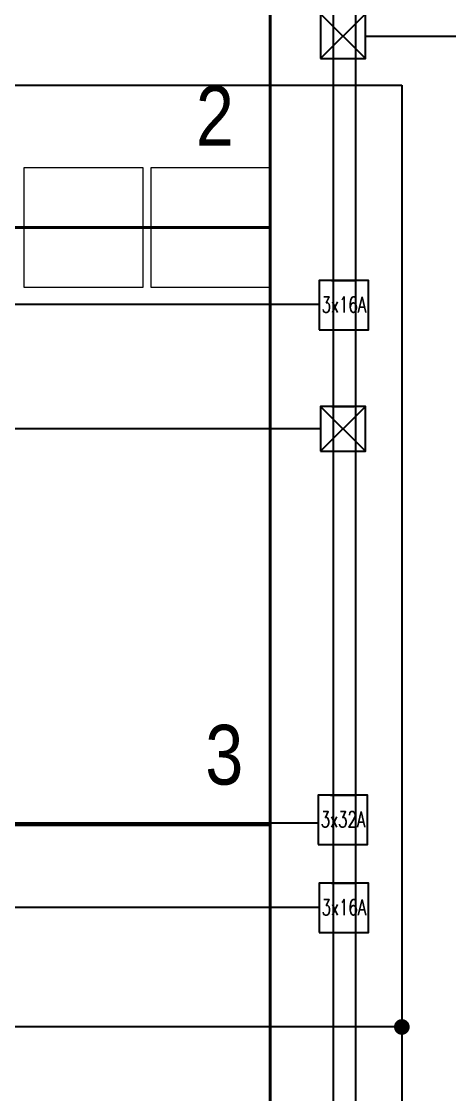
# Model space of a CAD drawing. Header units: metres. Extents: x -13194 to 152406, y -4219 to 19791.
# Drawn here: x 5273 to 5560, y 2659 to 3378 of the extents above; entities that cross this region are included whole.
import ezdxf
from ezdxf.enums import TextEntityAlignment as Align

# ---------------------------------------------------------------- set-up
doc = ezdxf.new("R2010")
doc.units = ezdxf.units.M
doc.header["$LTSCALE"] = 100
doc.header["$MEASUREMENT"] = 0
doc.linetypes.add('HIDDEN', pattern=[0.375, 0.25, -0.125])
doc.layers.get('0').update_dxf_attribs({"color": 9, "lineweight": 9})
for name, color, linetype, lineweight in [('01', 9, 'Continuous', 9), ('06D', 9, 'Continuous', 9), ('21', 9, 'Continuous', 9), ('E-BUSBAR', 7, 'Continuous', 30), ('E-KABLO', 7, 'Continuous', 30), ('E-KOMBİNE ETANŞ PRİZ (2x1 FAZ+4x3 FAZ)', 7, 'Continuous', 30), ('E-LINYE', 7, 'Continuous', 30)]:
    doc.layers.add(name, color=color, linetype=linetype, lineweight=lineweight)
doc.styles.add('E-YAZI', font='txttw.shx')
doc.styles.add('MuuM_TEXT-STANDART', font='ARIALN.TTF')

# ---------------------------------------------------------------- blocks, each defined once
blk = doc.blocks.new('E-3X16A BUSBAR CIKIS KUTUSU')
at = {"layer": 'E-BUSBAR', "color": 30}
blk.add_line((-83.3, 161.7), (81.7, 161.7), dxfattribs=at)
blk.add_line((-83.3, 161.7), (81.7, 161.7), dxfattribs=at)
at = {"layer": 'E-BUSBAR', "color": 6}
blk.add_lwpolyline([(-165.8, -168.3), (164.2, -168.3), (164.2, 161.7), (-165.8, 161.7)], close=True, dxfattribs=at)
at = {"layer": 'E-BUSBAR', "color": 6, "style": 'E-YAZI', "width": 0.7}
blk.add_text('3x16A', height=105, dxfattribs=at).set_placement((0, 0), align=Align.MIDDLE)
blk = doc.blocks.new('E-3X32A BUSBAR CIKIS KUTUSU')
at = {"layer": 'E-BUSBAR', "color": 2}
blk.add_line((-83.3, 161.7), (81.7, 161.7), dxfattribs=at)
blk.add_line((-83.3, 161.7), (81.7, 161.7), dxfattribs=at)
blk.add_lwpolyline([(-165.8, -168.3), (164.2, -168.3), (164.2, 161.7), (-165.8, 161.7)], close=True, dxfattribs=at)
at = {"layer": 'E-BUSBAR', "color": 2, "style": 'E-YAZI', "width": 0.7}
blk.add_text('3x32A', height=105, dxfattribs=at).set_placement((0, 0), align=Align.MIDDLE)
blk = doc.blocks.new('BUSBAR ÇIKIŞ')
at = {"layer": 'E-BUSBAR'}
for p, q in [((-15, 30), (15, 0)), ((-15, 0), (15, 30))]:
    blk.add_line(p, q, dxfattribs=at)
at = {"layer": 'E-BUSBAR', "color": 5}
blk.add_line((-7.5, 30), (7.5, 30), dxfattribs=at)
blk.add_line((-7.5, 30), (7.5, 30), dxfattribs=at)
blk.add_lwpolyline([(-15, 0), (15, 0), (15, 30), (-15, 30)], close=True, dxfattribs=at)
blk = doc.blocks.new('p-kolon_80x80')
blk.add_lwpolyline([(-40, -40), (40, -40), (40, 40), (-40, 40)], close=True)
blk = doc.blocks.new('2.bod.sitatik')
at = {"layer": '01'}
for p in [(5315, -5390), (5400, -5390)]:
    blk.add_blockref('p-kolon_80x80', p, dxfattribs=at)
blk = doc.blocks.new('p-işyeri')
at = {"color": 0, "const_width": 2}
blk.add_lwpolyline([(200, 0), (200, 700), (-200, 700), (-200, 0)], close=True, dxfattribs=at)
blk = doc.blocks.new('2.bod.Mimari')
at = {"layer": '06D', "color": 89, "linetype": 'HIDDEN', "true_color": 0x2e4d23, "rotation": 90}
for p in [(5440, -5190), (5440, -5590), (5440, -5990)]:
    blk.add_blockref('p-işyeri', p, dxfattribs=at)
at = {"layer": '21', "style": 'MuuM_TEXT-STANDART'}
for s, p in [('2', (5415.75, -5347.22)), ('3', (5422.03, -5775))]:
    blk.add_text(s, height=40, dxfattribs=at).set_placement(p, align=Align.BOTTOM_RIGHT)

msp = doc.modelspace()

# ---------------------------------------------------------------- linework, layer by layer
at = {"layer": 'E-BUSBAR', "color": 3}
for p, q in [((5482.5, 41.15), (5482.5, 4003.72)), ((5482.5, 41.15), (5482.5, 4003.72)), ((5497.5, 41.15), (5497.5, 4003.72)), ((5497.5, 41.15), (5497.5, 4003.72))]:
    msp.add_line(p, q, dxfattribs=at)
at = {"layer": 'E-KABLO', "color": 5}
for p, q in [((5503.89, 3368.08), (6700.9, 3368.08)), ((5473.89, 3105.18), (4833.35, 3105.18))]:
    msp.add_line(p, q, dxfattribs=at)
at = {"layer": 'E-KABLO', "color": 6}
for p, q in [((5144.97, 3188.55), (5472.99, 3188.55)), ((5144.97, 2785.03), (5472.99, 2785.03))]:
    msp.add_line(p, q, dxfattribs=at)
at = {"layer": 'E-KABLO', "color": 4, "const_width": 5.25}
msp.add_lwpolyline([(5525.71, 2704.74, 1), (5530.96, 2704.74, 1)], format="xyb", close=True, dxfattribs=at)
at = {"layer": 'E-KOMBİNE ETANŞ PRİZ (2x1 FAZ+4x3 FAZ)', "color": 2}
msp.add_line((5472.89, 2841.11), (4906.54, 2841.11), dxfattribs=at)
at = {"layer": 'E-LINYE', "color": 4}
for p, q in [((4760.97, 3335.23), (5528.33, 3335.23)), ((5528.33, 3335.23), (5528.33, 2345.73)), ((5528.33, 2704.74), (4760.74, 2704.74))]:
    msp.add_line(p, q, dxfattribs=at)

# ---------------------------------------------------------------- block references
for name in ['2.bod.sitatik', '2.bod.Mimari']:
    msp.add_blockref(name, (0, 8630))
at = {"layer": 'E-BUSBAR', "color": 4, "xscale": 0.1, "yscale": 0.1, "zscale": 0.1}
for name, p in [('E-3X16A BUSBAR CIKIS KUTUSU', (5489.5, 3188.38)), ('E-3X32A BUSBAR CIKIS KUTUSU', (5488.91, 2843.68)), ('E-3X16A BUSBAR CIKIS KUTUSU', (5489.5, 2784.86))]:
    msp.add_blockref(name, p, dxfattribs=at)
at = {"layer": 'E-KABLO', "color": 6}
for p in [(5488.89, 3353.08), (5488.89, 3090.18)]:
    msp.add_blockref('BUSBAR ÇIKIŞ', p, dxfattribs=at)

doc.saveas('drawing.dxf')
